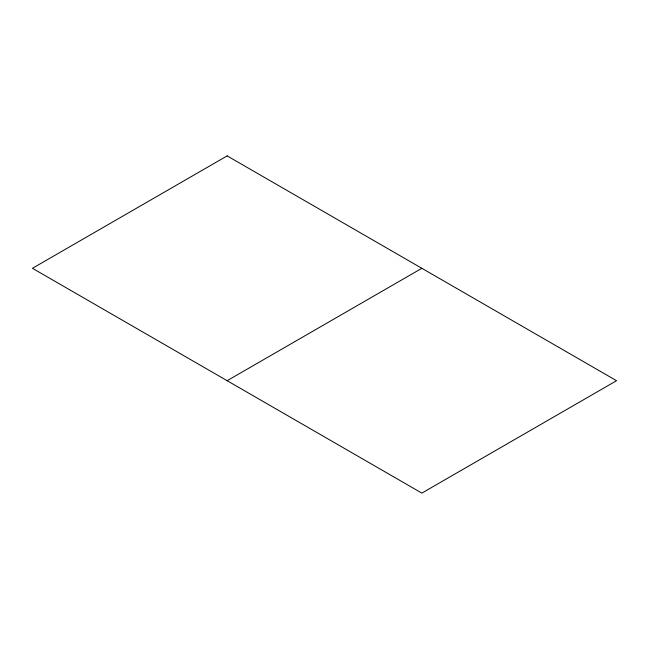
<?xml version="1.0" encoding="UTF-8"?>
<svg xmlns="http://www.w3.org/2000/svg" width="649" height="649" viewBox="0 0 649 649"><rect width="100%" height="100%" fill="white"/><g stroke="black" fill="none" stroke-linecap="round" stroke-linejoin="round"><path stroke-width="0.97" d="M227.15 380.703L421.85 268.297M227.15 155.89L32.45 268.297L421.85 493.11L616.55 380.703L227.15 155.89"/></g></svg>
